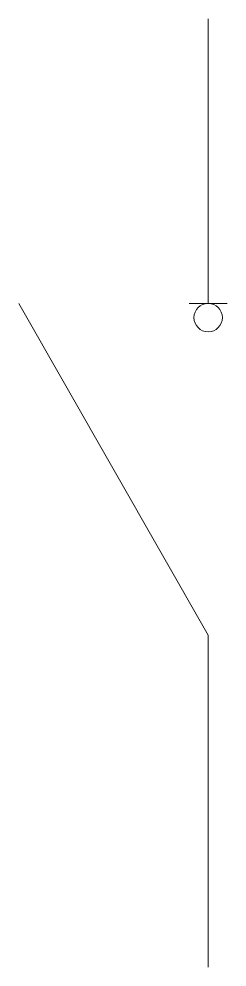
# Model space of a CAD drawing. Extents: x -4 to 0.4, y -10 to 10.
import ezdxf

# ---------------------------------------------------------------- set-up
doc = ezdxf.new("R2010")
doc.units = 0
doc.layers.get('0').update_dxf_attribs({"linetype": 'CONTINUOUS', "lineweight": 0})

# ---------------------------------------------------------------- blocks, each defined once
blk = doc.blocks.new('styk_FR')
at = {"linetype": 'CONTINUOUS'}
for p, q in [((0, 16), (0, 10)), ((0, 3), (-4, 10)), ((-0.4, 10), (0.4, 10)), ((0, -4), (0, 3))]:
    blk.add_line(p, q, dxfattribs=at)
blk.add_circle((0, 9.7), 0.3, dxfattribs=at)
at = {"linetype": 'CONTINUOUS', "lineweight": 50}
blk.add_circle((0, 9.7), 0, dxfattribs=at)

msp = doc.modelspace()

# ---------------------------------------------------------------- block references
msp.add_blockref('styk_FR', (0, -6))

doc.saveas('drawing.dxf')
